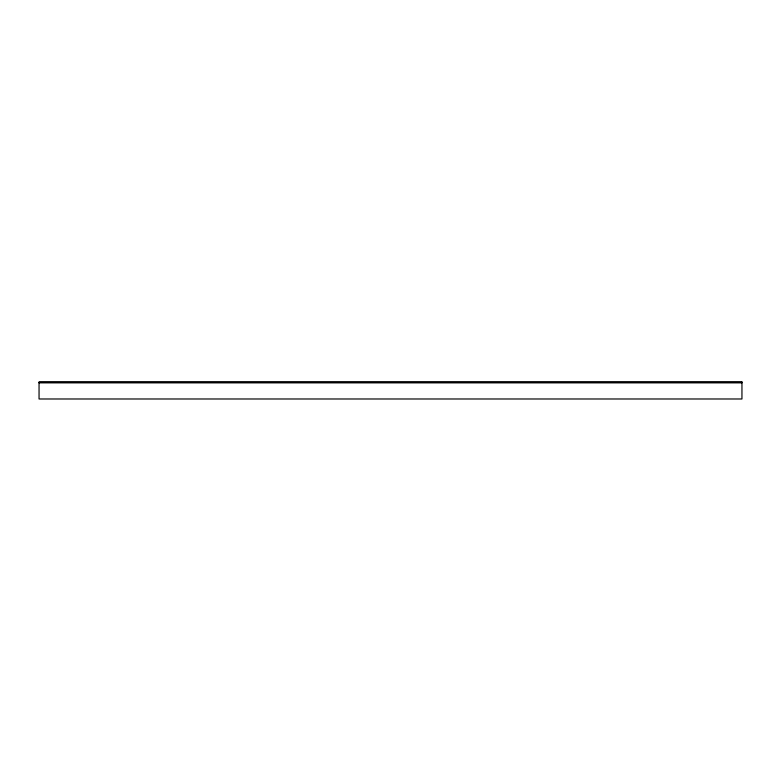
<?xml version="1.0" encoding="UTF-8"?>
<svg xmlns="http://www.w3.org/2000/svg" width="781" height="781" viewBox="0 0 781 781"><rect width="100%" height="100%" fill="white"/><g stroke="black" fill="none" stroke-linecap="round" stroke-linejoin="round"><path stroke-width="1.17" d="M39.05 382.26L741.95 382.26M39.05 382.856L741.95 382.856M741.95 382.016L39.05 382.016L39.05 398.984L741.95 398.984L741.95 382.016"/></g></svg>
